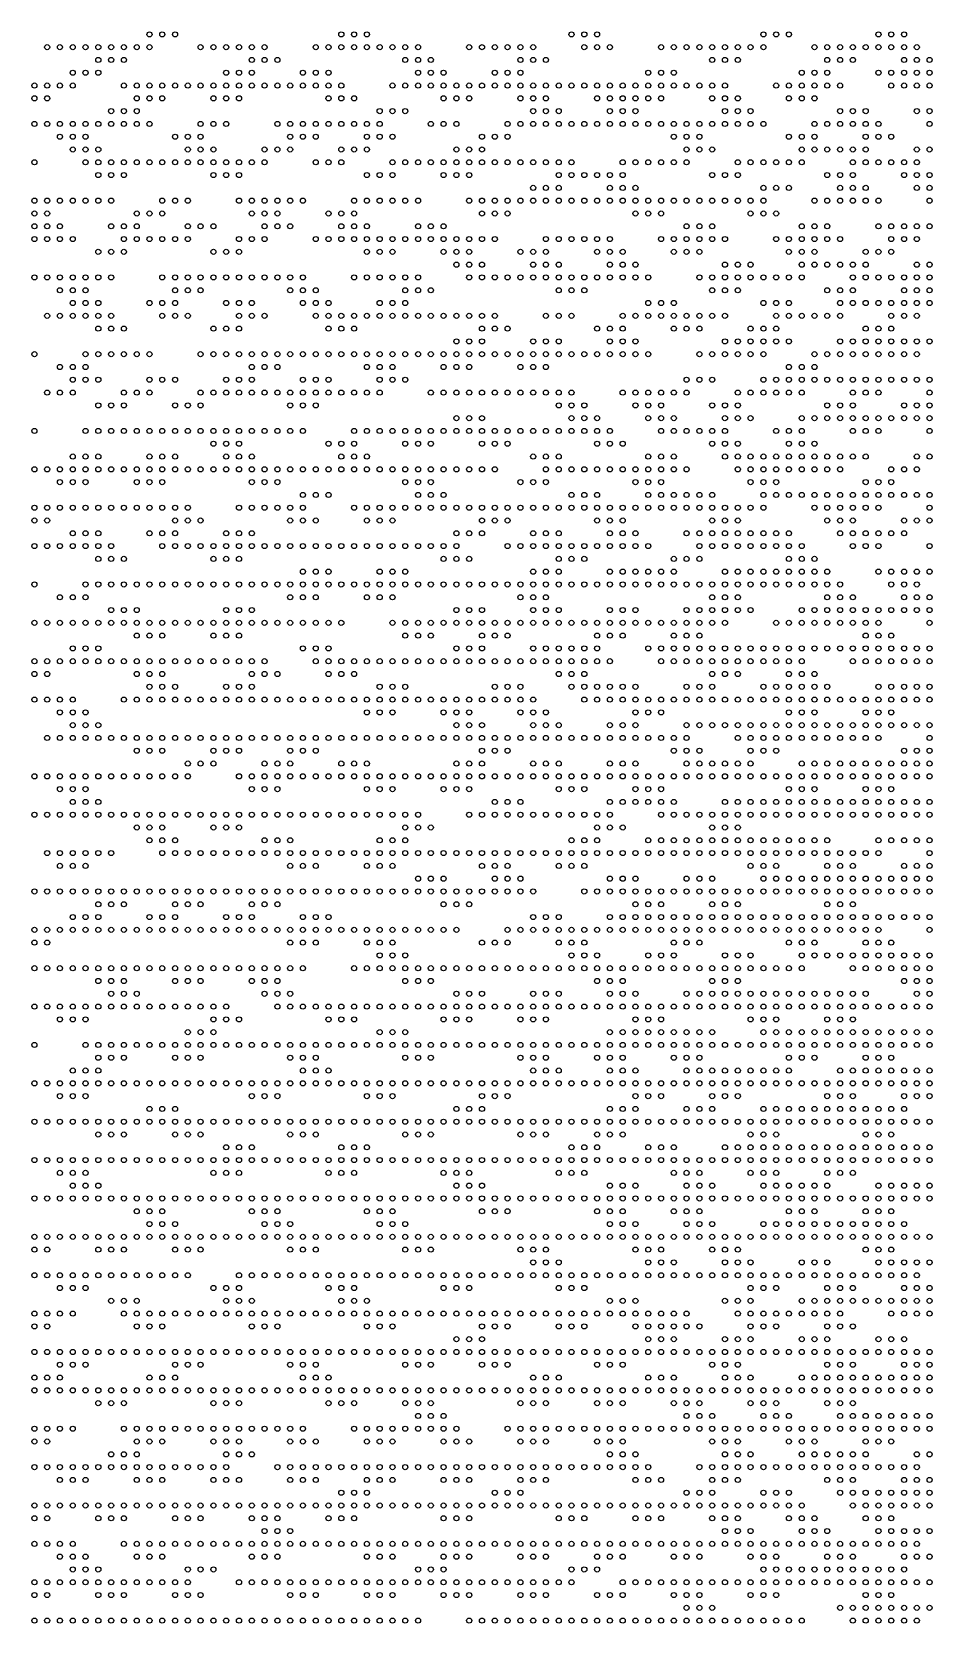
# Model space of a CAD drawing. Header units: millimetres. Extents: x 0 to 280, y 1 to 500.
# Drawn here: x 209.8 to 280.2, y 0.8 to 125.2 of the extents above; entities that cross this region are included whole.
import ezdxf

# ---------------------------------------------------------------- set-up
doc = ezdxf.new("R2010")
doc.units = ezdxf.units.MM
doc.layers.get('0').update_dxf_attribs({"linetype": 'CONTINUOUS'})

msp = doc.modelspace()

# ---------------------------------------------------------------- linework, layer by layer
for centre in [(219, 125), (220, 125), (221, 125), (234, 125), (235, 125), (236, 125), (252, 125), (253, 125), (254, 125), (267, 125), (268, 125), (269, 125), (276, 125), (277, 125), (278, 125), (211, 124), (212, 124), (213, 124), (214, 124), (215, 124), (215, 123), (216, 124), (216, 123), (217, 124), (217, 123), (218, 124), (219, 124), (223, 124), (224, 124), (225, 124), (226, 124), (227, 124), (227, 123), (228, 124), (228, 123), (229, 123), (232, 124), (233, 124), (234, 124), (235, 124), (236, 124), (237, 124), (238, 124), (239, 124), (239, 123), (240, 124), (240, 123), (241, 123), (244, 124), (245, 124), (246, 124), (247, 124), (248, 124), (248, 123), (249, 124), (249, 123), (250, 123), (253, 124), (254, 124), (255, 124), (259, 124), (260, 124), (261, 124), (262, 124), (263, 124), (263, 123), (264, 124), (264, 123), (265, 124), (265, 123), (266, 124), (267, 124), (271, 124), (272, 124), (272, 123), (273, 124), (273, 123), (274, 124), (274, 123), (275, 124), (276, 124), (277, 124), (278, 124), (278, 123), (279, 124), (279, 123), (280, 123), (213, 122), (214, 122), (215, 122), (225, 122), (226, 122), (227, 122), (231, 122), (232, 122), (233, 122), (240, 122), (241, 122), (242, 122), (246, 122), (247, 122), (248, 122), (258, 122), (259, 122), (260, 122), (270, 122), (271, 122), (272, 122), (276, 122), (277, 122), (278, 122), (279, 122), (280, 122), (210, 121), (211, 121), (212, 121), (213, 121), (217, 121), (218, 121), (219, 121), (220, 121), (221, 121), (222, 121), (223, 121), (224, 121), (225, 121), (226, 121), (227, 121), (228, 121), (229, 121), (230, 121), (231, 121), (232, 121), (233, 121), (234, 121), (238, 121), (239, 121), (240, 121), (241, 121), (242, 121), (243, 121), (244, 121), (245, 121), (246, 121), (247, 121), (248, 121), (249, 121), (250, 121), (251, 121), (252, 121), (253, 121), (254, 121), (255, 121), (256, 121), (257, 121), (258, 121), (259, 121), (260, 121), (261, 121), (262, 121), (263, 121), (264, 121), (268, 121), (269, 121), (270, 121), (271, 121), (272, 121), (273, 121), (277, 121), (278, 121), (279, 121), (280, 121), (210, 120), (211, 120), (218, 120), (219, 120), (220, 120), (224, 120), (225, 120), (226, 120), (233, 120), (234, 120), (235, 120), (242, 120), (243, 120), (244, 120), (248, 120), (249, 120), (250, 120), (254, 120), (255, 120), (256, 120), (257, 120), (258, 120), (259, 120), (263, 120), (264, 120), (265, 120), (269, 120), (270, 120), (271, 120), (210, 118), (211, 118), (212, 118), (213, 118), (214, 118), (215, 118), (216, 119), (216, 118), (217, 119), (217, 118), (218, 119), (218, 118), (219, 118), (223, 118), (224, 118), (225, 118), (229, 118), (230, 118), (231, 118), (232, 118), (233, 118), (234, 118), (235, 118), (236, 118), (237, 119), (237, 118), (238, 119), (239, 119), (241, 118), (242, 118), (243, 118), (247, 118), (248, 118), (249, 119), (249, 118), (250, 119), (250, 118), (251, 119), (251, 118), (252, 118), (253, 118), (254, 118), (255, 119), (255, 118), (256, 119), (256, 118), (257, 119), (257, 118), (258, 118), (259, 118), (260, 118), (261, 118), (262, 118), (263, 118), (264, 119), (264, 118), (265, 119), (265, 118), (266, 119), (266, 118), (267, 118), (271, 118), (272, 118), (273, 119), (273, 118), (274, 119), (274, 118), (275, 119), (275, 118), (276, 118), (279, 119), (280, 119), (280, 118), (212, 117), (213, 117), (214, 117), (221, 117), (222, 117), (223, 117), (230, 117), (231, 117), (232, 117), (236, 117), (237, 117), (238, 117), (245, 117), (246, 117), (247, 117), (260, 117), (261, 117), (262, 117), (269, 117), (270, 117), (271, 117), (275, 117), (276, 117), (277, 117), (213, 116), (214, 116), (215, 116), (222, 116), (223, 116), (224, 116), (228, 116), (229, 116), (230, 116), (234, 116), (235, 116), (236, 116), (243, 116), (244, 116), (245, 116), (261, 116), (262, 116), (263, 116), (270, 116), (271, 116), (272, 116), (273, 116), (274, 116), (275, 116), (279, 116), (280, 116), (210, 115), (214, 115), (215, 115), (216, 115), (217, 115), (218, 115), (219, 115), (220, 115), (221, 115), (222, 115), (223, 115), (224, 115), (225, 115), (226, 115), (227, 115), (228, 115), (232, 115), (233, 115), (234, 115), (238, 115), (239, 115), (240, 115), (241, 115), (242, 115), (243, 115), (244, 115), (245, 115), (246, 115), (247, 115), (248, 115), (249, 115), (250, 115), (251, 115), (252, 115), (256, 115), (257, 115), (258, 115), (259, 115), (260, 115), (261, 115), (265, 115), (266, 115), (267, 115), (268, 115), (269, 115), (270, 115), (274, 115), (275, 115), (276, 115), (277, 115), (278, 115), (279, 115), (215, 114), (216, 114), (217, 114), (224, 114), (225, 114), (226, 114), (236, 114), (237, 114), (238, 114), (242, 114), (243, 114), (244, 114), (251, 114), (252, 114), (253, 114), (254, 114), (255, 114), (256, 114), (263, 114), (264, 114), (265, 114), (272, 114), (273, 114), (274, 114), (278, 114), (279, 114), (280, 114), (210, 112), (211, 112), (212, 112), (213, 112), (214, 112), (215, 112), (216, 112), (220, 112), (221, 112), (222, 112), (226, 112), (227, 112), (228, 112), (229, 112), (230, 112), (231, 112), (235, 112), (236, 112), (237, 112), (238, 112), (239, 112), (240, 112), (244, 112), (245, 112), (246, 112), (247, 112), (248, 112), (249, 113), (249, 112), (250, 113), (250, 112), (251, 113), (251, 112), (252, 112), (253, 112), (254, 112), (255, 113), (255, 112), (256, 113), (256, 112), (257, 113), (257, 112), (258, 112), (259, 112), (260, 112), (261, 112), (262, 112), (263, 112), (264, 112), (265, 112), (266, 112), (267, 113), (267, 112), (268, 113), (269, 113), (271, 112), (272, 112), (273, 113), (273, 112), (274, 113), (274, 112), (275, 113), (275, 112), (276, 112), (279, 113), (280, 113), (280, 112), (210, 111), (211, 111), (218, 111), (219, 111), (220, 111), (227, 111), (228, 111), (229, 111), (233, 111), (234, 111), (235, 111), (245, 111), (246, 111), (247, 111), (257, 111), (258, 111), (259, 111), (266, 111), (267, 111), (268, 111), (210, 110), (211, 110), (212, 110), (216, 110), (217, 110), (218, 110), (222, 110), (223, 110), (224, 110), (228, 110), (229, 110), (230, 110), (234, 110), (235, 110), (236, 110), (240, 110), (241, 110), (242, 110), (261, 110), (262, 110), (263, 110), (270, 110), (271, 110), (272, 110), (276, 110), (277, 110), (278, 110), (279, 110), (280, 110), (210, 109), (211, 109), (212, 109), (213, 109), (217, 109), (218, 109), (219, 109), (220, 109), (221, 109), (222, 109), (226, 109), (227, 109), (228, 109), (232, 109), (233, 109), (234, 109), (235, 109), (236, 109), (237, 109), (238, 109), (239, 109), (240, 109), (241, 109), (242, 109), (243, 109), (244, 109), (245, 109), (246, 109), (250, 109), (251, 109), (252, 109), (253, 109), (254, 109), (255, 109), (259, 109), (260, 109), (261, 109), (262, 109), (263, 109), (264, 109), (268, 109), (269, 109), (270, 109), (271, 109), (272, 109), (273, 109), (277, 109), (278, 109), (279, 109), (215, 108), (216, 108), (217, 108), (224, 108), (225, 108), (226, 108), (236, 108), (237, 108), (238, 108), (242, 108), (243, 108), (243, 107), (244, 108), (244, 107), (245, 107), (248, 108), (249, 108), (249, 107), (250, 108), (250, 107), (251, 107), (254, 108), (255, 108), (255, 107), (256, 108), (256, 107), (257, 107), (260, 108), (261, 108), (262, 108), (264, 107), (265, 107), (266, 107), (269, 108), (270, 108), (270, 107), (271, 108), (271, 107), (272, 107), (273, 107), (274, 107), (275, 108), (275, 107), (276, 108), (277, 108), (279, 107), (280, 107), (210, 106), (211, 106), (212, 106), (213, 106), (214, 106), (215, 106), (216, 106), (220, 106), (221, 106), (222, 106), (223, 106), (224, 106), (225, 106), (226, 106), (227, 106), (228, 106), (229, 106), (230, 106), (231, 106), (235, 106), (236, 106), (237, 106), (238, 106), (239, 106), (240, 106), (244, 106), (245, 106), (246, 106), (247, 106), (248, 106), (249, 106), (250, 106), (251, 106), (252, 106), (253, 106), (254, 106), (255, 106), (256, 106), (257, 106), (258, 106), (262, 106), (263, 106), (264, 106), (265, 106), (266, 106), (267, 106), (268, 106), (269, 106), (270, 106), (274, 106), (275, 106), (276, 106), (277, 106), (278, 106), (279, 106), (280, 106), (212, 105), (213, 105), (214, 105), (221, 105), (222, 105), (223, 105), (230, 105), (231, 105), (232, 105), (239, 105), (240, 105), (241, 105), (251, 105), (252, 105), (253, 105), (263, 105), (264, 105), (265, 105), (272, 105), (273, 105), (274, 105), (278, 105), (279, 105), (280, 105), (213, 104), (214, 104), (215, 104), (219, 104), (220, 104), (221, 104), (225, 104), (226, 104), (227, 104), (231, 104), (232, 104), (233, 104), (237, 104), (238, 104), (239, 104), (258, 104), (259, 104), (260, 104), (267, 104), (268, 104), (269, 104), (273, 104), (274, 104), (275, 104), (276, 104), (277, 104), (278, 104), (279, 104), (280, 104), (211, 103), (212, 103), (213, 103), (214, 103), (215, 103), (215, 102), (216, 103), (216, 102), (217, 102), (220, 103), (221, 103), (222, 103), (224, 102), (225, 102), (226, 103), (226, 102), (227, 103), (228, 103), (232, 103), (233, 103), (233, 102), (234, 103), (234, 102), (235, 103), (235, 102), (236, 103), (237, 103), (238, 103), (239, 103), (240, 103), (241, 103), (242, 103), (243, 103), (244, 103), (245, 103), (245, 102), (246, 103), (246, 102), (247, 102), (250, 103), (251, 103), (252, 103), (254, 102), (255, 102), (256, 103), (256, 102), (257, 103), (258, 103), (259, 103), (260, 103), (260, 102), (261, 103), (261, 102), (262, 103), (262, 102), (263, 103), (264, 103), (266, 102), (267, 102), (268, 103), (268, 102), (269, 103), (270, 103), (271, 103), (272, 103), (273, 103), (275, 102), (276, 102), (277, 103), (277, 102), (278, 103), (279, 103), (243, 101), (244, 101), (245, 101), (249, 101), (250, 101), (251, 101), (255, 101), (256, 101), (257, 101), (264, 101), (265, 101), (266, 101), (267, 101), (268, 101), (269, 101), (273, 101), (274, 101), (275, 101), (276, 101), (277, 101), (278, 101), (279, 101), (280, 101), (210, 100), (214, 100), (215, 100), (216, 100), (217, 100), (218, 100), (219, 100), (223, 100), (224, 100), (225, 100), (226, 100), (227, 100), (228, 100), (229, 100), (230, 100), (231, 100), (232, 100), (233, 100), (234, 100), (235, 100), (236, 100), (237, 100), (238, 100), (239, 100), (240, 100), (241, 100), (242, 100), (243, 100), (244, 100), (245, 100), (246, 100), (247, 100), (248, 100), (249, 100), (250, 100), (251, 100), (252, 100), (253, 100), (254, 100), (255, 100), (256, 100), (257, 100), (258, 100), (262, 100), (263, 100), (264, 100), (265, 100), (266, 100), (267, 100), (271, 100), (272, 100), (273, 100), (274, 100), (275, 100), (276, 100), (277, 100), (278, 100), (279, 100), (212, 99), (213, 99), (214, 99), (227, 99), (228, 99), (229, 99), (236, 99), (237, 99), (238, 99), (242, 99), (243, 99), (244, 99), (248, 99), (249, 99), (250, 99), (269, 99), (270, 99), (271, 99), (211, 97), (212, 97), (213, 98), (213, 97), (214, 98), (215, 98), (217, 97), (218, 97), (219, 98), (219, 97), (220, 98), (221, 98), (223, 97), (224, 97), (225, 98), (225, 97), (226, 98), (226, 97), (227, 98), (227, 97), (228, 97), (229, 97), (230, 97), (231, 98), (231, 97), (232, 98), (232, 97), (233, 98), (233, 97), (234, 97), (235, 97), (236, 97), (237, 98), (237, 97), (238, 98), (239, 98), (241, 97), (242, 97), (243, 97), (244, 97), (245, 97), (246, 97), (247, 97), (248, 97), (249, 97), (250, 97), (251, 97), (252, 97), (256, 97), (257, 97), (258, 97), (259, 97), (260, 97), (261, 98), (261, 97), (262, 98), (263, 98), (265, 97), (266, 97), (267, 98), (267, 97), (268, 98), (268, 97), (269, 98), (269, 97), (270, 98), (270, 97), (271, 98), (272, 98), (273, 98), (274, 98), (274, 97), (275, 98), (275, 97), (276, 98), (276, 97), (277, 98), (278, 98), (279, 98), (280, 98), (280, 97), (215, 96), (216, 96), (217, 96), (221, 96), (222, 96), (223, 96), (230, 96), (231, 96), (232, 96), (251, 96), (252, 96), (253, 96), (257, 96), (258, 96), (259, 96), (263, 96), (264, 96), (265, 96), (272, 96), (273, 96), (274, 96), (278, 96), (279, 96), (280, 96), (243, 95), (244, 95), (245, 95), (252, 95), (253, 95), (254, 95), (258, 95), (259, 95), (260, 95), (264, 95), (265, 95), (266, 95), (270, 95), (271, 95), (272, 95), (273, 95), (274, 95), (275, 95), (276, 95), (277, 95), (278, 95), (279, 95), (280, 95), (210, 94), (214, 94), (215, 94), (216, 94), (217, 94), (218, 94), (219, 94), (220, 94), (221, 94), (222, 94), (223, 94), (224, 94), (225, 94), (226, 94), (227, 94), (228, 94), (229, 94), (230, 94), (231, 94), (235, 94), (236, 94), (237, 94), (238, 94), (239, 94), (240, 94), (241, 94), (242, 94), (243, 94), (244, 94), (245, 94), (246, 94), (247, 94), (248, 94), (249, 94), (250, 94), (251, 94), (252, 94), (253, 94), (254, 94), (255, 94), (259, 94), (260, 94), (261, 94), (262, 94), (263, 94), (264, 94), (268, 94), (269, 94), (270, 94), (274, 94), (275, 94), (276, 94), (280, 94), (213, 92), (214, 92), (215, 92), (219, 92), (220, 92), (221, 92), (224, 93), (225, 93), (225, 92), (226, 93), (226, 92), (227, 92), (233, 93), (234, 93), (234, 92), (235, 93), (235, 92), (236, 92), (239, 93), (240, 93), (241, 93), (245, 93), (246, 93), (247, 93), (249, 92), (250, 92), (251, 92), (254, 93), (255, 93), (256, 93), (258, 92), (259, 92), (260, 92), (263, 93), (264, 93), (264, 92), (265, 93), (265, 92), (266, 92), (267, 92), (268, 92), (269, 93), (269, 92), (270, 93), (270, 92), (271, 93), (271, 92), (272, 92), (273, 92), (274, 92), (275, 92), (279, 92), (280, 92), (210, 91), (211, 91), (212, 91), (213, 91), (214, 91), (215, 91), (216, 91), (217, 91), (218, 91), (219, 91), (220, 91), (221, 91), (222, 91), (223, 91), (224, 91), (225, 91), (226, 91), (227, 91), (228, 91), (229, 91), (230, 91), (231, 91), (232, 91), (233, 91), (234, 91), (235, 91), (236, 91), (237, 91), (238, 91), (239, 91), (240, 91), (241, 91), (242, 91), (243, 91), (244, 91), (245, 91), (246, 91), (250, 91), (251, 91), (252, 91), (253, 91), (254, 91), (255, 91), (256, 91), (257, 91), (258, 91), (259, 91), (260, 91), (261, 91), (265, 91), (266, 91), (267, 91), (268, 91), (269, 91), (270, 91), (271, 91), (272, 91), (273, 91), (277, 91), (278, 91), (279, 91), (212, 90), (213, 90), (214, 90), (218, 90), (219, 90), (220, 90), (227, 90), (228, 90), (229, 90), (239, 90), (240, 90), (241, 90), (248, 90), (249, 90), (250, 90), (257, 90), (258, 90), (259, 90), (266, 90), (267, 90), (268, 90), (275, 90), (276, 90), (277, 90), (231, 89), (232, 89), (233, 89), (240, 89), (241, 89), (242, 89), (252, 89), (253, 89), (254, 89), (258, 89), (259, 89), (260, 89), (261, 89), (262, 89), (263, 89), (267, 89), (268, 89), (269, 89), (270, 89), (271, 89), (272, 89), (273, 89), (274, 89), (275, 89), (276, 89), (277, 89), (278, 89), (279, 89), (280, 89), (210, 88), (210, 87), (211, 88), (211, 87), (212, 88), (213, 88), (214, 88), (215, 88), (216, 88), (217, 88), (218, 88), (219, 88), (220, 88), (221, 88), (221, 87), (222, 88), (222, 87), (223, 87), (226, 88), (227, 88), (228, 88), (229, 88), (230, 88), (230, 87), (231, 88), (231, 87), (232, 87), (235, 88), (236, 88), (236, 87), (237, 88), (237, 87), (238, 88), (238, 87), (239, 88), (240, 88), (241, 88), (242, 88), (243, 88), (244, 88), (245, 88), (245, 87), (246, 88), (246, 87), (247, 88), (247, 87), (248, 88), (249, 88), (250, 88), (251, 88), (252, 88), (253, 88), (254, 88), (254, 87), (255, 88), (255, 87), (256, 88), (256, 87), (257, 88), (258, 88), (259, 88), (260, 88), (261, 88), (262, 88), (263, 88), (263, 87), (264, 88), (264, 87), (265, 88), (265, 87), (266, 88), (267, 88), (271, 88), (272, 88), (272, 87), (273, 88), (273, 87), (274, 88), (274, 87), (275, 88), (276, 88), (278, 87), (279, 87), (280, 88), (280, 87), (213, 86), (214, 86), (215, 86), (219, 86), (220, 86), (221, 86), (225, 86), (226, 86), (227, 86), (243, 86), (244, 86), (245, 86), (249, 86), (250, 86), (251, 86), (255, 86), (256, 86), (257, 86), (261, 86), (262, 86), (263, 86), (264, 86), (265, 86), (266, 86), (267, 86), (268, 86), (269, 86), (273, 86), (274, 86), (275, 86), (276, 86), (277, 86), (278, 86), (210, 85), (211, 85), (212, 85), (213, 85), (214, 85), (215, 85), (216, 85), (220, 85), (221, 85), (222, 85), (223, 85), (224, 85), (225, 85), (226, 85), (227, 85), (228, 85), (229, 85), (230, 85), (231, 85), (232, 85), (233, 85), (234, 85), (235, 85), (236, 85), (237, 85), (238, 85), (239, 85), (240, 85), (241, 85), (242, 85), (243, 85), (247, 85), (248, 85), (249, 85), (250, 85), (251, 85), (252, 85), (253, 85), (254, 85), (255, 85), (256, 85), (257, 85), (258, 85), (262, 85), (263, 85), (264, 85), (265, 85), (266, 85), (267, 85), (268, 85), (269, 85), (270, 85), (274, 85), (275, 85), (276, 85), (280, 85), (215, 84), (216, 84), (217, 84), (224, 84), (225, 84), (226, 84), (242, 84), (243, 84), (244, 84), (251, 84), (252, 84), (253, 84), (260, 84), (261, 84), (262, 84), (269, 84), (270, 84), (271, 84), (210, 82), (214, 82), (215, 82), (216, 82), (217, 82), (218, 82), (219, 82), (220, 82), (221, 82), (222, 82), (223, 82), (224, 82), (225, 82), (226, 82), (227, 82), (228, 82), (229, 82), (230, 82), (231, 83), (231, 82), (232, 83), (232, 82), (233, 83), (233, 82), (234, 82), (235, 82), (236, 82), (237, 83), (237, 82), (238, 83), (238, 82), (239, 83), (239, 82), (240, 82), (241, 82), (242, 82), (243, 82), (244, 82), (245, 82), (246, 82), (247, 82), (248, 82), (249, 83), (249, 82), (250, 83), (250, 82), (251, 83), (251, 82), (252, 82), (253, 82), (254, 82), (255, 83), (255, 82), (256, 83), (256, 82), (257, 83), (257, 82), (258, 83), (258, 82), (259, 83), (259, 82), (260, 83), (260, 82), (261, 82), (262, 82), (263, 82), (264, 83), (264, 82), (265, 83), (265, 82), (266, 83), (266, 82), (267, 83), (267, 82), (268, 83), (268, 82), (269, 83), (269, 82), (270, 83), (270, 82), (271, 83), (271, 82), (272, 83), (272, 82), (273, 82), (276, 83), (277, 83), (277, 82), (278, 83), (278, 82), (279, 83), (279, 82), (280, 83), (212, 81), (213, 81), (214, 81), (230, 81), (231, 81), (232, 81), (236, 81), (237, 81), (238, 81), (248, 81), (249, 81), (250, 81), (263, 81), (264, 81), (265, 81), (272, 81), (273, 81), (274, 81), (278, 81), (279, 81), (280, 81), (216, 80), (217, 80), (218, 80), (225, 80), (226, 80), (227, 80), (243, 80), (244, 80), (245, 80), (249, 80), (250, 80), (251, 80), (255, 80), (256, 80), (257, 80), (261, 80), (262, 80), (263, 80), (264, 80), (265, 80), (266, 80), (270, 80), (271, 80), (272, 80), (273, 80), (274, 80), (275, 80), (276, 80), (277, 80), (278, 80), (279, 80), (280, 80), (210, 79), (211, 79), (212, 79), (213, 79), (214, 79), (215, 79), (216, 79), (217, 79), (218, 79), (219, 79), (220, 79), (221, 79), (222, 79), (223, 79), (224, 79), (225, 79), (226, 79), (227, 79), (228, 79), (229, 79), (230, 79), (231, 79), (232, 79), (233, 79), (234, 79), (238, 79), (239, 79), (240, 79), (241, 79), (242, 79), (243, 79), (244, 79), (245, 79), (246, 79), (247, 79), (248, 79), (249, 79), (250, 79), (251, 79), (252, 79), (253, 79), (254, 79), (255, 79), (256, 79), (257, 79), (258, 79), (259, 79), (260, 79), (261, 79), (262, 79), (263, 79), (264, 79), (268, 79), (269, 79), (270, 79), (271, 79), (272, 79), (273, 79), (274, 79), (275, 79), (276, 79), (280, 79), (213, 77), (214, 77), (215, 77), (218, 78), (219, 78), (220, 78), (224, 78), (225, 78), (226, 78), (231, 77), (232, 77), (233, 77), (239, 78), (240, 78), (241, 78), (243, 77), (244, 77), (245, 78), (245, 77), (246, 78), (247, 78), (249, 77), (250, 77), (251, 77), (252, 77), (253, 77), (254, 78), (254, 77), (255, 78), (256, 78), (258, 77), (259, 77), (260, 78), (260, 77), (261, 78), (261, 77), (262, 78), (262, 77), (263, 77), (264, 77), (265, 77), (266, 77), (267, 77), (268, 77), (269, 77), (270, 77), (271, 77), (272, 77), (273, 77), (274, 77), (275, 78), (275, 77), (276, 78), (276, 77), (277, 78), (277, 77), (278, 77), (279, 77), (280, 77), (210, 76), (211, 76), (212, 76), (213, 76), (214, 76), (215, 76), (216, 76), (217, 76), (218, 76), (219, 76), (220, 76), (221, 76), (222, 76), (223, 76), (224, 76), (225, 76), (226, 76), (227, 76), (228, 76), (232, 76), (233, 76), (234, 76), (235, 76), (236, 76), (237, 76), (238, 76), (239, 76), (240, 76), (241, 76), (242, 76), (243, 76), (244, 76), (245, 76), (246, 76), (247, 76), (248, 76), (249, 76), (250, 76), (251, 76), (252, 76), (253, 76), (254, 76), (255, 76), (259, 76), (260, 76), (261, 76), (262, 76), (263, 76), (264, 76), (265, 76), (266, 76), (267, 76), (268, 76), (269, 76), (270, 76), (274, 76), (275, 76), (276, 76), (277, 76), (278, 76), (279, 76), (280, 76), (210, 75), (211, 75), (218, 75), (219, 75), (220, 75), (227, 75), (228, 75), (229, 75), (233, 75), (234, 75), (235, 75), (251, 75), (252, 75), (253, 75), (263, 75), (264, 75), (265, 75), (269, 75), (270, 75), (271, 75), (219, 74), (220, 74), (221, 74), (225, 74), (226, 74), (227, 74), (237, 74), (238, 74), (239, 74), (246, 74), (247, 74), (248, 74), (252, 74), (253, 74), (254, 74), (255, 74), (256, 74), (257, 74), (261, 74), (262, 74), (263, 74), (267, 74), (268, 74), (269, 74), (270, 74), (271, 74), (272, 74), (276, 74), (277, 74), (278, 74), (279, 74), (280, 74), (210, 73), (211, 73), (212, 73), (212, 72), (213, 73), (213, 72), (214, 72), (217, 73), (218, 73), (219, 73), (220, 73), (221, 73), (222, 73), (223, 73), (224, 73), (225, 73), (226, 73), (227, 73), (228, 73), (229, 73), (230, 73), (231, 73), (232, 73), (233, 73), (234, 73), (235, 73), (236, 73), (236, 72), (237, 73), (237, 72), (238, 73), (238, 72), (239, 73), (240, 73), (241, 73), (242, 73), (242, 72), (243, 73), (243, 72), (244, 73), (244, 72), (245, 73), (246, 73), (247, 73), (248, 73), (248, 72), (249, 73), (249, 72), (250, 72), (253, 73), (254, 73), (255, 73), (256, 73), (257, 73), (257, 72), (258, 73), (258, 72), (259, 73), (259, 72), (260, 73), (261, 73), (262, 73), (263, 73), (264, 73), (265, 73), (266, 73), (267, 73), (268, 73), (269, 73), (269, 72), (270, 73), (270, 72), (271, 73), (271, 72), (272, 73), (273, 73), (274, 73), (275, 73), (275, 72), (276, 73), (276, 72), (277, 73), (277, 72), (278, 73), (279, 73), (280, 73), (213, 71), (214, 71), (215, 71), (243, 71), (244, 71), (245, 71), (249, 71), (250, 71), (251, 71), (255, 71), (256, 71), (257, 71), (261, 71), (262, 71), (263, 71), (264, 71), (265, 71), (266, 71), (267, 71), (268, 71), (269, 71), (270, 71), (271, 71), (272, 71), (273, 71), (274, 71), (275, 71), (276, 71), (277, 71), (278, 71), (279, 71), (280, 71), (211, 70), (212, 70), (213, 70), (214, 70), (215, 70), (216, 70), (217, 70), (218, 70), (219, 70), (220, 70), (221, 70), (222, 70), (223, 70), (224, 70), (225, 70), (226, 70), (227, 70), (228, 70), (229, 70), (230, 70), (231, 70), (232, 70), (233, 70), (234, 70), (235, 70), (236, 70), (237, 70), (238, 70), (239, 70), (240, 70), (241, 70), (242, 70), (243, 70), (244, 70), (245, 70), (246, 70), (247, 70), (248, 70), (249, 70), (250, 70), (251, 70), (252, 70), (253, 70), (254, 70), (255, 70), (256, 70), (257, 70), (258, 70), (259, 70), (260, 70), (261, 70), (265, 70), (266, 70), (267, 70), (268, 70), (269, 70), (270, 70), (271, 70), (272, 70), (273, 70), (274, 70), (275, 70), (276, 70), (280, 70), (218, 69), (219, 69), (220, 69), (224, 69), (225, 69), (226, 69), (230, 69), (231, 69), (232, 69), (245, 69), (246, 69), (247, 69), (260, 69), (261, 69), (262, 69), (266, 69), (267, 69), (268, 69), (278, 69), (279, 69), (280, 69), (210, 67), (211, 67), (212, 67), (213, 67), (214, 67), (215, 67), (216, 67), (217, 67), (218, 67), (219, 67), (220, 67), (221, 67), (222, 68), (222, 67), (223, 68), (224, 68), (226, 67), (227, 67), (228, 68), (228, 67), (229, 68), (229, 67), (230, 68), (230, 67), (231, 67), (232, 67), (233, 67), (234, 68), (234, 67), (235, 68), (235, 67), (236, 68), (236, 67), (237, 67), (238, 67), (239, 67), (240, 67), (241, 67), (242, 67), (243, 68), (243, 67), (244, 68), (244, 67), (245, 68), (245, 67), (246, 67), (247, 67), (248, 67), (249, 68), (249, 67), (250, 68), (250, 67), (251, 68), (251, 67), (252, 67), (253, 67), (254, 67), (255, 68), (255, 67), (256, 68), (256, 67), (257, 68), (257, 67), (258, 67), (259, 67), (260, 67), (261, 68), (261, 67), (262, 68), (262, 67), (263, 68), (263, 67), (264, 68), (264, 67), (265, 68), (265, 67), (266, 68), (266, 67), (267, 67), (268, 67), (269, 67), (270, 68), (270, 67), (271, 68), (271, 67), (272, 68), (272, 67), (273, 68), (273, 67), (274, 68), (274, 67), (275, 68), (275, 67), (276, 68), (276, 67), (277, 68), (277, 67), (278, 68), (278, 67), (279, 68), (279, 67), (280, 68), (280, 67), (212, 66), (213, 66), (214, 66), (227, 66), (228, 66), (229, 66), (236, 66), (237, 66), (238, 66), (242, 66), (243, 66), (244, 66), (251, 66), (252, 66), (253, 66), (257, 66), (258, 66), (259, 66), (269, 66), (270, 66), (271, 66), (275, 66), (276, 66), (277, 66), (213, 65), (214, 65), (215, 65), (246, 65), (247, 65), (248, 65), (255, 65), (256, 65), (257, 65), (258, 65), (259, 65), (260, 65), (264, 65), (265, 65), (266, 65), (267, 65), (268, 65), (269, 65), (270, 65), (271, 65), (272, 65), (273, 65), (274, 65), (275, 65), (276, 65), (277, 65), (278, 65), (279, 65), (280, 65), (210, 64), (211, 64), (212, 64), (213, 64), (214, 64), (215, 64), (216, 64), (217, 64), (218, 64), (219, 64), (220, 64), (221, 64), (222, 64), (223, 64), (224, 64), (225, 64), (226, 64), (227, 64), (228, 64), (229, 64), (230, 64), (231, 64), (232, 64), (233, 64), (234, 64), (235, 64), (236, 64), (237, 64), (238, 64), (239, 64), (240, 64), (244, 64), (245, 64), (246, 64), (247, 64), (248, 64), (249, 64), (250, 64), (251, 64), (252, 64), (253, 64), (254, 64), (255, 64), (259, 64), (260, 64), (261, 64), (262, 64), (263, 64), (264, 64), (265, 64), (266, 64), (267, 64), (268, 64), (269, 64), (270, 64), (271, 64), (272, 64), (273, 64), (274, 64), (275, 64), (276, 64), (277, 64), (278, 64), (279, 64), (280, 64), (218, 63), (219, 63), (219, 62), (220, 63), (220, 62), (221, 62), (224, 63), (225, 63), (226, 63), (228, 62), (229, 62), (230, 62), (237, 62), (238, 62), (239, 63), (239, 62), (240, 63), (241, 63), (252, 62), (253, 62), (254, 63), (254, 62), (255, 63), (256, 63), (258, 62), (259, 62), (260, 62), (261, 62), (262, 62), (263, 63), (263, 62), (264, 63), (264, 62), (265, 63), (265, 62), (266, 62), (267, 62), (268, 62), (269, 62), (270, 62), (271, 62), (272, 62), (276, 62), (277, 62), (278, 62), (279, 62), (280, 62), (211, 61), (212, 61), (213, 61), (214, 61), (215, 61), (216, 61), (220, 61), (221, 61), (222, 61), (223, 61), (224, 61), (225, 61), (226, 61), (227, 61), (228, 61), (229, 61), (230, 61), (231, 61), (232, 61), (233, 61), (234, 61), (235, 61), (236, 61), (237, 61), (238, 61), (239, 61), (240, 61), (241, 61), (242, 61), (243, 61), (244, 61), (245, 61), (246, 61), (247, 61), (248, 61), (249, 61), (250, 61), (251, 61), (252, 61), (253, 61), (254, 61), (255, 61), (256, 61), (257, 61), (258, 61), (259, 61), (260, 61), (261, 61), (262, 61), (263, 61), (264, 61), (265, 61), (266, 61), (267, 61), (268, 61), (269, 61), (270, 61), (271, 61), (272, 61), (273, 61), (274, 61), (275, 61), (276, 61), (280, 61), (212, 60), (213, 60), (214, 60), (230, 60), (231, 60), (232, 60), (236, 60), (237, 60), (238, 60), (245, 60), (246, 60), (247, 60), (251, 60), (252, 60), (253, 60), (266, 60), (267, 60), (268, 60), (272, 60), (273, 60), (274, 60), (278, 60), (279, 60), (280, 60), (240, 59), (241, 59), (242, 59), (246, 59), (247, 59), (248, 59), (255, 59), (256, 59), (257, 59), (261, 59), (262, 59), (263, 59), (267, 59), (268, 59), (269, 59), (270, 59), (271, 59), (272, 59), (273, 59), (274, 59), (275, 59), (276, 59), (277, 59), (278, 59), (279, 59), (280, 59), (210, 58), (211, 58), (212, 58), (213, 58), (214, 58), (215, 58), (216, 58), (217, 58), (218, 58), (219, 58), (220, 58), (221, 58), (222, 58), (223, 58), (224, 58), (225, 58), (226, 58), (227, 58), (228, 58), (229, 58), (230, 58), (231, 58), (232, 58), (233, 58), (234, 58), (235, 58), (236, 58), (237, 58), (238, 58), (239, 58), (240, 58), (241, 58), (242, 58), (243, 58), (244, 58), (245, 58), (246, 58), (247, 58), (248, 58), (249, 58), (253, 58), (254, 58), (255, 58), (256, 58), (257, 58), (258, 58), (259, 58), (260, 58), (261, 58), (262, 58), (263, 58), (264, 58), (265, 58), (266, 58), (267, 58), (268, 58), (269, 58), (270, 58), (271, 58), (272, 58), (273, 58), (274, 58), (275, 58), (276, 58), (277, 58), (278, 58), (279, 58), (280, 58), (213, 56), (214, 56), (215, 57), (215, 56), (216, 57), (217, 57), (219, 56), (220, 56), (221, 57), (221, 56), (222, 57), (223, 57), (225, 56), (226, 56), (227, 57), (227, 56), (228, 57), (229, 57), (231, 56), (232, 56), (233, 56), (242, 57), (243, 57), (244, 57), (249, 56), (250, 56), (251, 56), (255, 56), (256, 56), (257, 57), (257, 56), (258, 57), (258, 56), (259, 57), (259, 56), (260, 56), (261, 56), (262, 56), (263, 57), (263, 56), (264, 57), (264, 56), (265, 57), (265, 56), (266, 56), (267, 56), (268, 56), (269, 56), (270, 56), (271, 56), (272, 57), (272, 56), (273, 57), (273, 56), (274, 57), (274, 56), (275, 56), (276, 56), (277, 56), (278, 56), (279, 56), (280, 56), (210, 55), (211, 55), (212, 55), (213, 55), (214, 55), (215, 55), (216, 55), (217, 55), (218, 55), (219, 55), (220, 55), (221, 55), (222, 55), (223, 55), (224, 55), (225, 55), (226, 55), (227, 55), (228, 55), (229, 55), (230, 55), (231, 55), (232, 55), (233, 55), (234, 55), (235, 55), (236, 55), (237, 55), (238, 55), (239, 55), (240, 55), (241, 55), (242, 55), (243, 55), (247, 55), (248, 55), (249, 55), (250, 55), (251, 55), (252, 55), (253, 55), (254, 55), (255, 55), (256, 55), (257, 55), (258, 55), (259, 55), (260, 55), (261, 55), (262, 55), (263, 55), (264, 55), (265, 55), (266, 55), (267, 55), (268, 55), (269, 55), (270, 55), (271, 55), (272, 55), (273, 55), (274, 55), (275, 55), (276, 55), (280, 55), (210, 54), (211, 54), (230, 54), (231, 54), (232, 54), (236, 54), (237, 54), (238, 54), (245, 54), (246, 54), (247, 54), (251, 54), (252, 54), (253, 54), (260, 54), (261, 54), (262, 54), (269, 54), (270, 54), (271, 54), (275, 54), (276, 54), (277, 54), (237, 53), (238, 53), (239, 53), (252, 53), (253, 53), (254, 53), (258, 53), (259, 53), (260, 53), (264, 53), (265, 53), (266, 53), (270, 53), (271, 53), (272, 53), (273, 53), (274, 53), (275, 53), (276, 53), (277, 53), (278, 53), (279, 53), (280, 53), (210, 52), (211, 52), (212, 52), (213, 52), (214, 52), (215, 52), (215, 51), (216, 52), (216, 51), (217, 52), (217, 51), (218, 52), (219, 52), (220, 52), (221, 52), (221, 51), (222, 52), (222, 51), (223, 52), (223, 51), (224, 52), (225, 52), (226, 52), (227, 52), (227, 51), (228, 52), (228, 51), (229, 52), (229, 51), (230, 52), (231, 52), (235, 52), (236, 52), (237, 52), (238, 52), (239, 52), (239, 51), (240, 52), (240, 51), (241, 52), (241, 51), (242, 52), (243, 52), (244, 52), (245, 52), (246, 52), (247, 52), (248, 52), (249, 52), (250, 52), (251, 52), (252, 52), (253, 52), (254, 52), (254, 51), (255, 52), (255, 51), (256, 52), (256, 51), (257, 52), (258, 52), (259, 52), (260, 52), (261, 52), (262, 52), (263, 52), (263, 51), (264, 52), (264, 51), (265, 52), (265, 51), (266, 52), (267, 52), (268, 52), (269, 52), (270, 52), (274, 52), (275, 52), (276, 52), (277, 52), (278, 52), (278, 51), (279, 52), (279, 51), (280, 52), (280, 51), (216, 50), (217, 50), (218, 50), (228, 50), (229, 50), (230, 50), (243, 50), (244, 50), (245, 50), (249, 50), (250, 50), (251, 50), (255, 50), (256, 50), (257, 50), (261, 50), (262, 50), (263, 50), (264, 50), (265, 50), (266, 50), (267, 50), (268, 50), (269, 50), (270, 50), (271, 50), (272, 50), (273, 50), (274, 50), (275, 50), (279, 50), (280, 50), (210, 49), (211, 49), (212, 49), (213, 49), (214, 49), (215, 49), (216, 49), (217, 49), (218, 49), (219, 49), (220, 49), (221, 49), (222, 49), (223, 49), (224, 49), (225, 49), (229, 49), (230, 49), (231, 49), (232, 49), (233, 49), (234, 49), (235, 49), (236, 49), (237, 49), (238, 49), (239, 49), (240, 49), (241, 49), (242, 49), (243, 49), (244, 49), (245, 49), (246, 49), (247, 49), (248, 49), (249, 49), (250, 49), (251, 49), (252, 49), (253, 49), (254, 49), (255, 49), (256, 49), (257, 49), (258, 49), (259, 49), (260, 49), (261, 49), (262, 49), (263, 49), (264, 49), (265, 49), (266, 49), (267, 49), (268, 49), (269, 49), (270, 49), (271, 49), (272, 49), (273, 49), (274, 49), (275, 49), (276, 49), (277, 49), (278, 49), (279, 49), (280, 49), (212, 48), (213, 48), (214, 48), (224, 48), (225, 48), (226, 48), (233, 48), (234, 48), (235, 48), (242, 48), (243, 48), (244, 48), (248, 48), (249, 48), (250, 48), (257, 48), (258, 48), (259, 48), (266, 48), (267, 48), (268, 48), (272, 48), (273, 48), (274, 48), (210, 46), (214, 46), (215, 46), (216, 46), (217, 46), (218, 46), (219, 46), (220, 46), (221, 46), (222, 47), (222, 46), (223, 47), (223, 46), (224, 47), (224, 46), (225, 46), (226, 46), (227, 46), (228, 46), (229, 46), (230, 46), (231, 46), (232, 46), (233, 46), (234, 46), (235, 46), (236, 46), (237, 47), (237, 46), (238, 47), (238, 46), (239, 47), (239, 46), (240, 46), (241, 46), (242, 46), (243, 46), (244, 46), (245, 46), (246, 46), (247, 46), (248, 46), (249, 46), (250, 46), (251, 46), (252, 46), (253, 46), (254, 46), (255, 47), (255, 46), (256, 47), (256, 46), (257, 47), (257, 46), (258, 47), (258, 46), (259, 47), (259, 46), (260, 47), (260, 46), (261, 47), (261, 46), (262, 47), (262, 46), (263, 47), (263, 46), (264, 46), (265, 46), (266, 46), (267, 47), (267, 46), (268, 47), (268, 46), (269, 47), (269, 46), (270, 47), (270, 46), (271, 47), (271, 46), (272, 47), (272, 46), (273, 47), (273, 46), (274, 47), (274, 46), (275, 47), (275, 46), (276, 47), (276, 46), (277, 47), (277, 46), (278, 47), (278, 46), (279, 47), (279, 46), (280, 47), (280, 46), (215, 45), (216, 45), (217, 45), (221, 45), (222, 45), (223, 45), (230, 45), (231, 45), (232, 45), (239, 45), (240, 45), (241, 45), (248, 45), (249, 45), (250, 45), (254, 45), (255, 45), (256, 45), (260, 45), (261, 45), (262, 45), (269, 45), (270, 45), (271, 45), (275, 45), (276, 45), (277, 45), (213, 44), (214, 44), (215, 44), (231, 44), (232, 44), (233, 44), (249, 44), (250, 44), (251, 44), (255, 44), (256, 44), (257, 44), (261, 44), (262, 44), (263, 44), (264, 44), (265, 44), (266, 44), (267, 44), (268, 44), (269, 44), (273, 44), (274, 44), (275, 44), (276, 44), (277, 44), (278, 44), (279, 44), (280, 44), (210, 43), (211, 43), (212, 43), (213, 43), (214, 43), (215, 43), (216, 43), (217, 43), (218, 43), (219, 43), (220, 43), (221, 43), (222, 43), (223, 43), (224, 43), (225, 43), (226, 43), (227, 43), (228, 43), (229, 43), (230, 43), (231, 43), (232, 43), (233, 43), (234, 43), (235, 43), (236, 43), (237, 43), (238, 43), (239, 43), (240, 43), (241, 43), (242, 43), (243, 43), (244, 43), (245, 43), (246, 43), (247, 43), (248, 43), (249, 43), (250, 43), (251, 43), (252, 43), (253, 43), (254, 43), (255, 43), (256, 43), (257, 43), (258, 43), (259, 43), (260, 43), (261, 43), (262, 43), (263, 43), (264, 43), (265, 43), (266, 43), (267, 43), (268, 43), (269, 43), (270, 43), (271, 43), (272, 43), (273, 43), (274, 43), (275, 43), (276, 43), (277, 43), (278, 43), (279, 43), (280, 43), (212, 42), (213, 42), (214, 42), (219, 41), (220, 41), (221, 41), (227, 42), (228, 42), (229, 42), (236, 42), (237, 42), (238, 42), (243, 41), (244, 41), (245, 42), (245, 41), (246, 42), (247, 42), (255, 41), (256, 41), (257, 42), (257, 41), (258, 42), (259, 42), (261, 41), (262, 41), (263, 42), (263, 41), (264, 42), (265, 42), (267, 41), (268, 41), (269, 41), (270, 41), (271, 41), (272, 42), (272, 41), (273, 42), (273, 41), (274, 42), (274, 41), (275, 41), (276, 41), (277, 41), (278, 42), (278, 41), (279, 42), (280, 42), (210, 40), (211, 40), (212, 40), (213, 40), (214, 40), (215, 40), (216, 40), (217, 40), (218, 40), (219, 40), (220, 40), (221, 40), (222, 40), (223, 40), (224, 40), (225, 40), (226, 40), (227, 40), (228, 40), (229, 40), (230, 40), (231, 40), (232, 40), (233, 40), (234, 40), (235, 40), (236, 40), (237, 40), (238, 40), (239, 40), (240, 40), (241, 40), (242, 40), (243, 40), (244, 40), (245, 40), (246, 40), (247, 40), (248, 40), (249, 40), (250, 40), (251, 40), (252, 40), (253, 40), (254, 40), (255, 40), (256, 40), (257, 40), (258, 40), (259, 40), (260, 40), (261, 40), (262, 40), (263, 40), (264, 40), (265, 40), (266, 40), (267, 40), (268, 40), (269, 40), (270, 40), (271, 40), (272, 40), (273, 40), (274, 40), (275, 40), (276, 40), (277, 40), (278, 40), (279, 40), (280, 40), (215, 39), (216, 39), (217, 39), (221, 39), (222, 39), (223, 39), (230, 39), (231, 39), (232, 39), (239, 39), (240, 39), (241, 39), (248, 39), (249, 39), (250, 39), (254, 39), (255, 39), (256, 39), (266, 39), (267, 39), (268, 39), (275, 39), (276, 39), (277, 39), (225, 38), (226, 38), (227, 38), (234, 38), (235, 38), (236, 38), (252, 38), (253, 38), (254, 38), (258, 38), (259, 38), (260, 38), (264, 38), (265, 38), (266, 38), (267, 38), (268, 38), (269, 38), (270, 38), (271, 38), (272, 38), (273, 38), (274, 38), (275, 38), (276, 38), (277, 38), (278, 38), (279, 38), (280, 38), (210, 37), (211, 37), (212, 37), (212, 36), (213, 37), (213, 36), (214, 37), (214, 36), (215, 37), (216, 37), (217, 37), (218, 37), (219, 37), (220, 37), (221, 37), (222, 37), (223, 37), (224, 37), (224, 36), (225, 37), (225, 36), (226, 37), (226, 36), (227, 37), (228, 37), (229, 37), (230, 37), (231, 37), (232, 37), (233, 37), (233, 36), (234, 37), (234, 36), (235, 37), (235, 36), (236, 37), (237, 37), (238, 37), (239, 37), (240, 37), (241, 37), (242, 37), (242, 36), (243, 37), (243, 36), (244, 37), (244, 36), (245, 37), (246, 37), (247, 37), (248, 37), (249, 37), (250, 37), (251, 37), (251, 36), (252, 37), (252, 36), (253, 37), (253, 36), (254, 37), (255, 37), (256, 37), (257, 37), (258, 37), (259, 37), (260, 37), (260, 36), (261, 37), (261, 36), (262, 37), (262, 36), (263, 37), (264, 37), (265, 37), (266, 37), (266, 36), (267, 37), (267, 36), (268, 37), (268, 36), (269, 37), (270, 37), (271, 37), (272, 37), (272, 36), (273, 37), (273, 36), (274, 37), (274, 36), (275, 37), (276, 37), (277, 37), (278, 37), (279, 37), (280, 37), (213, 35), (214, 35), (215, 35), (243, 35), (244, 35), (245, 35), (255, 35), (256, 35), (257, 35), (261, 35), (262, 35), (263, 35), (267, 35), (268, 35), (269, 35), (270, 35), (271, 35), (272, 35), (276, 35), (277, 35), (278, 35), (279, 35), (280, 35), (210, 34), (211, 34), (212, 34), (213, 34), (214, 34), (215, 34), (216, 34), (217, 34), (218, 34), (219, 34), (220, 34), (221, 34), (222, 34), (223, 34), (224, 34), (225, 34), (226, 34), (227, 34), (228, 34), (229, 34), (230, 34), (231, 34), (232, 34), (233, 34), (234, 34), (235, 34), (236, 34), (237, 34), (238, 34), (239, 34), (240, 34), (241, 34), (242, 34), (243, 34), (244, 34), (245, 34), (246, 34), (247, 34), (248, 34), (249, 34), (250, 34), (251, 34), (252, 34), (253, 34), (254, 34), (255, 34), (256, 34), (257, 34), (258, 34), (259, 34), (260, 34), (261, 34), (262, 34), (263, 34), (264, 34), (265, 34), (266, 34), (267, 34), (268, 34), (269, 34), (270, 34), (271, 34), (272, 34), (273, 34), (274, 34), (275, 34), (276, 34), (277, 34), (278, 34), (279, 34), (280, 34), (218, 33), (219, 33), (220, 33), (227, 33), (228, 33), (229, 33), (236, 33), (237, 33), (238, 33), (245, 33), (246, 33), (247, 33), (254, 33), (255, 33), (256, 33), (260, 33), (261, 33), (262, 33), (269, 33), (270, 33), (271, 33), (275, 33), (276, 33), (277, 33), (210, 31), (211, 31), (212, 31), (213, 31), (214, 31), (215, 31), (216, 31), (217, 31), (218, 31), (219, 32), (219, 31), (220, 32), (220, 31), (221, 32), (221, 31), (222, 31), (223, 31), (224, 31), (225, 31), (226, 31), (227, 31), (228, 32), (228, 31), (229, 32), (229, 31), (230, 32), (230, 31), (231, 31), (232, 31), (233, 31), (234, 31), (235, 31), (236, 31), (237, 32), (237, 31), (238, 32), (238, 31), (239, 32), (239, 31), (240, 31), (241, 31), (242, 31), (243, 31), (244, 31), (245, 31), (246, 31), (247, 31), (248, 31), (249, 31), (250, 31), (251, 31), (252, 31), (253, 31), (254, 31), (255, 32), (255, 31), (256, 32), (256, 31), (257, 32), (257, 31), (258, 31), (259, 31), (260, 31), (261, 32), (261, 31), (262, 32), (262, 31), (263, 32), (263, 31), (264, 31), (265, 31), (266, 31), (267, 32), (267, 31), (268, 32), (268, 31), (269, 32), (269, 31), (270, 32), (270, 31), (271, 32), (271, 31), (272, 32), (272, 31), (273, 32), (273, 31), (274, 32), (274, 31), (275, 32), (275, 31), (276, 32), (276, 31), (277, 32), (277, 31), (278, 32), (278, 31), (279, 31), (280, 31), (210, 30), (211, 30), (215, 30), (216, 30), (217, 30), (221, 30), (222, 30), (223, 30), (230, 30), (231, 30), (232, 30), (239, 30), (240, 30), (241, 30), (248, 30), (249, 30), (250, 30), (257, 30), (258, 30), (259, 30), (263, 30), (264, 30), (265, 30), (275, 30), (276, 30), (277, 30), (249, 29), (250, 29), (251, 29), (258, 29), (259, 29), (260, 29), (264, 29), (265, 29), (266, 29), (270, 29), (271, 29), (272, 29), (276, 29), (277, 29), (278, 29), (279, 29), (280, 29), (210, 28), (211, 28), (212, 28), (213, 28), (214, 28), (215, 28), (216, 28), (217, 28), (218, 28), (219, 28), (220, 28), (221, 28), (222, 28), (226, 28), (227, 28), (228, 28), (229, 28), (230, 28), (231, 28), (232, 28), (233, 28), (234, 28), (235, 28), (236, 28), (237, 28), (238, 28), (239, 28), (240, 28), (241, 28), (242, 28), (243, 28), (244, 28), (245, 28), (246, 28), (247, 28), (248, 28), (249, 28), (250, 28), (251, 28), (252, 28), (253, 28), (254, 28), (255, 28), (256, 28), (257, 28), (258, 28), (259, 28), (260, 28), (261, 28), (262, 28), (263, 28), (264, 28), (265, 28), (266, 28), (267, 28), (268, 28), (269, 28), (270, 28), (271, 28), (272, 28), (273, 28), (274, 28), (275, 28), (276, 28), (277, 28), (278, 28), (279, 28), (212, 27), (213, 27), (214, 27), (216, 26), (217, 26), (218, 26), (224, 27), (225, 27), (225, 26), (226, 27), (226, 26), (227, 26), (233, 27), (234, 27), (234, 26), (235, 27), (235, 26), (236, 26), (242, 27), (243, 27), (244, 27), (251, 27), (252, 27), (253, 27), (255, 26), (256, 26), (257, 26), (264, 26), (265, 26), (266, 27), (266, 26), (267, 27), (268, 27), (270, 26), (271, 26), (272, 27), (272, 26), (273, 27), (273, 26), (274, 27), (274, 26), (275, 26), (276, 26), (277, 26), (278, 27), (278, 26), (279, 27), (279, 26), (280, 27), (280, 26), (210, 25), (211, 25), (212, 25), (213, 25), (217, 25), (218, 25), (219, 25), (220, 25), (221, 25), (222, 25), (223, 25), (224, 25), (225, 25), (226, 25), (227, 25), (228, 25), (229, 25), (230, 25), (231, 25), (232, 25), (233, 25), (234, 25), (235, 25), (236, 25), (237, 25), (238, 25), (239, 25), (240, 25), (241, 25), (242, 25), (243, 25), (244, 25), (245, 25), (246, 25), (247, 25), (248, 25), (249, 25), (250, 25), (251, 25), (252, 25), (253, 25), (254, 25), (255, 25), (256, 25), (257, 25), (258, 25), (259, 25), (260, 25), (261, 25), (265, 25), (266, 25), (267, 25), (268, 25), (269, 25), (270, 25), (271, 25), (272, 25), (273, 25), (277, 25), (278, 25), (279, 25), (280, 25), (210, 24), (211, 24), (218, 24), (219, 24), (220, 24), (227, 24), (228, 24), (229, 24), (236, 24), (237, 24), (238, 24), (245, 24), (246, 24), (247, 24), (251, 24), (252, 24), (253, 24), (257, 24), (258, 24), (259, 24), (260, 24), (261, 24), (262, 24), (266, 24), (267, 24), (268, 24), (272, 24), (273, 24), (274, 24), (243, 23), (244, 23), (245, 23), (258, 23), (259, 23), (260, 23), (264, 23), (265, 23), (266, 23), (270, 23), (271, 23), (272, 23), (276, 23), (277, 23), (278, 23), (210, 22), (211, 22), (212, 22), (212, 21), (213, 22), (213, 21), (214, 22), (214, 21), (215, 22), (216, 22), (217, 22), (218, 22), (219, 22), (220, 22), (221, 22), (221, 21), (222, 22), (222, 21), (223, 22), (223, 21), (224, 22), (225, 22), (226, 22), (227, 22), (228, 22), (229, 22), (230, 22), (230, 21), (231, 22), (231, 21), (232, 22), (232, 21), (233, 22), (234, 22), (235, 22), (236, 22), (237, 22), (238, 22), (239, 22), (239, 21), (240, 22), (240, 21), (241, 22), (241, 21), (242, 22), (243, 22), (244, 22), (245, 22), (245, 21), (246, 22), (246, 21), (247, 22), (247, 21), (248, 22), (249, 22), (250, 22), (251, 22), (252, 22), (253, 22), (254, 22), (254, 21), (255, 22), (255, 21), (256, 22), (256, 21), (257, 22), (258, 22), (259, 22), (260, 22), (261, 22), (262, 22), (263, 22), (263, 21), (264, 22), (264, 21), (265, 22), (265, 21), (266, 22), (267, 22), (268, 22), (269, 22), (270, 22), (271, 22), (272, 22), (272, 21), (273, 22), (273, 21), (274, 22), (274, 21), (275, 22), (276, 22), (277, 22), (278, 22), (278, 21), (279, 22), (279, 21), (280, 22), (280, 21), (210, 20), (211, 20), (212, 20), (219, 20), (220, 20), (221, 20), (231, 20), (232, 20), (233, 20), (249, 20), (250, 20), (251, 20), (258, 20), (259, 20), (260, 20), (264, 20), (265, 20), (266, 20), (270, 20), (271, 20), (272, 20), (273, 20), (274, 20), (275, 20), (276, 20), (277, 20), (278, 20), (279, 20), (280, 20), (210, 19), (211, 19), (212, 19), (213, 19), (214, 19), (215, 19), (216, 19), (217, 19), (218, 19), (219, 19), (220, 19), (221, 19), (222, 19), (223, 19), (224, 19), (225, 19), (226, 19), (227, 19), (228, 19), (229, 19), (230, 19), (231, 19), (232, 19), (233, 19), (234, 19), (235, 19), (236, 19), (237, 19), (238, 19), (239, 19), (240, 19), (241, 19), (242, 19), (243, 19), (244, 19), (245, 19), (246, 19), (247, 19), (248, 19), (249, 19), (250, 19), (251, 19), (252, 19), (253, 19), (254, 19), (255, 19), (256, 19), (257, 19), (258, 19), (259, 19), (260, 19), (261, 19), (262, 19), (263, 19), (264, 19), (265, 19), (266, 19), (267, 19), (268, 19), (269, 19), (270, 19), (271, 19), (272, 19), (273, 19), (274, 19), (275, 19), (276, 19), (277, 19), (278, 19), (279, 19), (280, 19), (215, 18), (216, 18), (217, 18), (224, 18), (225, 18), (226, 18), (233, 18), (234, 18), (235, 18), (239, 18), (240, 18), (241, 18), (248, 18), (249, 18), (250, 18), (254, 18), (255, 18), (256, 18), (260, 18), (261, 18), (262, 18), (266, 18), (267, 18), (268, 18), (272, 18), (273, 18), (274, 18), (210, 16), (211, 16), (212, 16), (213, 16), (217, 16), (218, 16), (219, 16), (220, 16), (221, 16), (222, 16), (223, 16), (224, 16), (225, 16), (226, 16), (227, 16), (228, 16), (229, 16), (230, 16), (231, 16), (235, 16), (236, 16), (237, 16), (238, 16), (239, 16), (240, 17), (240, 16), (241, 17), (241, 16), (242, 17), (242, 16), (243, 16), (247, 16), (248, 16), (249, 16), (250, 16), (251, 16), (252, 16), (253, 16), (254, 16), (255, 16), (256, 16), (257, 16), (258, 16), (259, 16), (260, 16), (261, 17), (261, 16), (262, 17), (262, 16), (263, 17), (263, 16), (264, 16), (265, 16), (266, 16), (267, 17), (267, 16), (268, 17), (268, 16), (269, 17), (269, 16), (270, 16), (271, 16), (272, 16), (273, 17), (273, 16), (274, 17), (274, 16), (275, 17), (275, 16), (276, 17), (276, 16), (277, 17), (277, 16), (278, 17), (278, 16), (279, 17), (279, 16), (280, 17), (280, 16), (210, 15), (211, 15), (218, 15), (219, 15), (220, 15), (224, 15), (225, 15), (226, 15), (230, 15), (231, 15), (232, 15), (236, 15), (237, 15), (238, 15), (242, 15), (243, 15), (244, 15), (248, 15), (249, 15), (250, 15), (254, 15), (255, 15), (256, 15), (263, 15), (264, 15), (265, 15), (269, 15), (270, 15), (271, 15), (275, 15), (276, 15), (277, 15), (216, 14), (217, 14), (218, 14), (225, 14), (226, 14), (227, 14), (255, 14), (256, 14), (257, 14), (264, 14), (265, 14), (266, 14), (270, 14), (271, 14), (272, 14), (273, 14), (274, 14), (275, 14), (279, 14), (280, 14), (210, 13), (211, 13), (212, 13), (213, 13), (214, 13), (215, 13), (216, 13), (217, 13), (218, 13), (219, 13), (220, 13), (221, 13), (222, 13), (223, 13), (224, 13), (225, 13), (229, 13), (230, 13), (231, 13), (232, 13), (233, 13), (234, 13), (235, 13), (236, 13), (237, 13), (238, 13), (239, 13), (240, 13), (241, 13), (242, 13), (243, 13), (244, 13), (245, 13), (246, 13), (247, 13), (248, 13), (249, 13), (250, 13), (251, 13), (252, 13), (253, 13), (254, 13), (255, 13), (256, 13), (257, 13), (258, 13), (262, 13), (263, 13), (264, 13), (265, 13), (266, 13), (267, 13), (268, 13), (269, 13), (270, 13), (271, 13), (272, 13), (273, 13), (274, 13), (275, 13), (276, 13), (277, 13), (278, 13), (279, 13), (212, 12), (213, 12), (214, 12), (218, 12), (219, 12), (220, 12), (224, 12), (225, 12), (226, 12), (230, 12), (231, 12), (232, 12), (234, 11), (235, 11), (236, 12), (236, 11), (237, 12), (238, 12), (242, 12), (243, 12), (244, 12), (246, 11), (247, 11), (248, 12), (248, 11), (249, 12), (250, 12), (257, 12), (258, 12), (259, 12), (261, 11), (262, 11), (263, 12), (263, 11), (264, 12), (265, 12), (267, 11), (268, 11), (269, 11), (272, 12), (273, 12), (273, 11), (274, 12), (274, 11), (275, 11), (276, 11), (277, 11), (278, 12), (278, 11), (279, 12), (279, 11), (280, 12), (280, 11), (210, 10), (211, 10), (212, 10), (213, 10), (214, 10), (215, 10), (216, 10), (217, 10), (218, 10), (219, 10), (220, 10), (221, 10), (222, 10), (223, 10), (224, 10), (225, 10), (226, 10), (227, 10), (228, 10), (229, 10), (230, 10), (231, 10), (232, 10), (233, 10), (234, 10), (235, 10), (236, 10), (237, 10), (238, 10), (239, 10), (240, 10), (241, 10), (242, 10), (243, 10), (244, 10), (245, 10), (246, 10), (247, 10), (248, 10), (249, 10), (250, 10), (251, 10), (252, 10), (253, 10), (254, 10), (255, 10), (256, 10), (257, 10), (258, 10), (259, 10), (260, 10), (261, 10), (262, 10), (263, 10), (264, 10), (265, 10), (266, 10), (267, 10), (268, 10), (269, 10), (270, 10), (274, 10), (275, 10), (276, 10), (277, 10), (278, 10), (279, 10), (280, 10), (210, 9), (211, 9), (215, 9), (216, 9), (217, 9), (221, 9), (222, 9), (223, 9), (227, 9), (228, 9), (229, 9), (233, 9), (234, 9), (235, 9), (242, 9), (243, 9), (244, 9), (251, 9), (252, 9), (253, 9), (257, 9), (258, 9), (259, 9), (263, 9), (264, 9), (265, 9), (269, 9), (270, 9), (271, 9), (275, 9), (276, 9), (277, 9), (228, 8), (229, 8), (230, 8), (264, 8), (265, 8), (266, 8), (270, 8), (271, 8), (272, 8), (276, 8), (277, 8), (278, 8), (279, 8), (280, 8), (210, 7), (211, 7), (212, 7), (213, 7), (217, 7), (218, 7), (219, 7), (220, 7), (221, 7), (222, 7), (223, 7), (224, 7), (225, 7), (226, 7), (227, 7), (228, 7), (229, 7), (230, 7), (231, 7), (232, 7), (233, 7), (234, 7), (235, 7), (236, 7), (237, 7), (238, 7), (239, 7), (240, 7), (241, 7), (242, 7), (243, 7), (244, 7), (245, 7), (246, 7), (247, 7), (248, 7), (249, 7), (250, 7), (251, 7), (252, 7), (253, 7), (254, 7), (255, 7), (256, 7), (257, 7), (258, 7), (259, 7), (260, 7), (261, 7), (262, 7), (263, 7), (264, 7), (265, 7), (266, 7), (267, 7), (268, 7), (269, 7), (270, 7), (271, 7), (272, 7), (273, 7), (274, 7), (275, 7), (276, 7), (277, 7), (278, 7), (279, 7), (212, 6), (213, 6), (213, 5), (214, 6), (214, 5), (215, 5), (218, 6), (219, 6), (220, 6), (222, 5), (223, 5), (224, 5), (227, 6), (228, 6), (229, 6), (236, 6), (237, 6), (238, 6), (240, 5), (241, 5), (242, 6), (242, 5), (243, 6), (244, 6), (248, 6), (249, 6), (250, 6), (252, 5), (253, 5), (254, 6), (254, 5), (255, 6), (256, 6), (260, 6), (261, 6), (262, 6), (266, 6), (267, 6), (267, 5), (268, 6), (268, 5), (269, 5), (270, 5), (271, 5), (272, 6), (272, 5), (273, 6), (273, 5), (274, 6), (274, 5), (275, 5), (276, 5), (277, 5), (278, 6), (278, 5), (279, 6), (280, 6), (210, 4), (211, 4), (212, 4), (213, 4), (214, 4), (215, 4), (216, 4), (217, 4), (218, 4), (219, 4), (220, 4), (221, 4), (222, 4), (226, 4), (227, 4), (228, 4), (229, 4), (230, 4), (231, 4), (232, 4), (233, 4), (234, 4), (235, 4), (236, 4), (237, 4), (238, 4), (239, 4), (240, 4), (241, 4), (242, 4), (243, 4), (244, 4), (245, 4), (246, 4), (247, 4), (248, 4), (249, 4), (250, 4), (251, 4), (252, 4), (256, 4), (257, 4), (258, 4), (259, 4), (260, 4), (261, 4), (262, 4), (263, 4), (264, 4), (265, 4), (266, 4), (267, 4), (268, 4), (269, 4), (270, 4), (271, 4), (272, 4), (273, 4), (274, 4), (275, 4), (276, 4), (277, 4), (278, 4), (279, 4), (280, 4), (210, 3), (211, 3), (215, 3), (216, 3), (217, 3), (221, 3), (222, 3), (223, 3), (230, 3), (231, 3), (232, 3), (236, 3), (237, 3), (238, 3), (242, 3), (243, 3), (244, 3), (248, 3), (249, 3), (250, 3), (254, 3), (255, 3), (256, 3), (260, 3), (261, 3), (262, 3), (266, 3), (267, 3), (268, 3), (275, 3), (276, 3), (277, 3), (261, 2), (262, 2), (263, 2), (273, 2), (274, 2), (275, 2), (276, 2), (277, 2), (278, 2), (279, 2), (280, 2), (210, 1), (211, 1), (212, 1), (213, 1), (214, 1), (215, 1), (216, 1), (217, 1), (218, 1), (219, 1), (220, 1), (221, 1), (222, 1), (223, 1), (224, 1), (225, 1), (226, 1), (227, 1), (228, 1), (229, 1), (230, 1), (231, 1), (232, 1), (233, 1), (234, 1), (235, 1), (236, 1), (237, 1), (238, 1), (239, 1), (240, 1), (244, 1), (245, 1), (246, 1), (247, 1), (248, 1), (249, 1), (250, 1), (251, 1), (252, 1), (253, 1), (254, 1), (255, 1), (256, 1), (257, 1), (258, 1), (259, 1), (260, 1), (261, 1), (262, 1), (263, 1), (264, 1), (265, 1), (266, 1), (267, 1), (268, 1), (269, 1), (270, 1), (274, 1), (275, 1), (276, 1), (277, 1), (278, 1), (279, 1)]:
    msp.add_circle(centre, 0.2)

doc.saveas('drawing.dxf')
